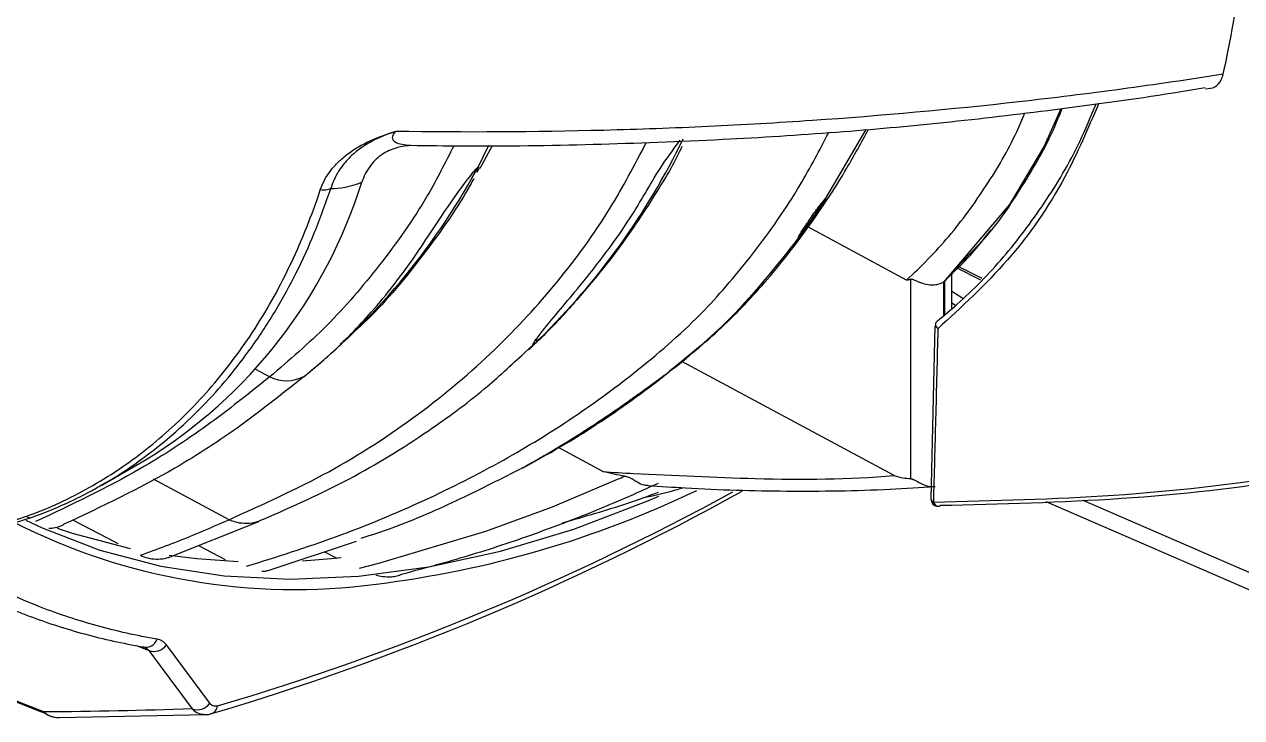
# Model space of a CAD drawing. Extents: x 9.3 to 87.2, y 1.1 to 68.8.
# Drawn here: x 60.612 to 63.181, y 1.259 to 2.722 of the extents above; entities that cross this region are included whole.
import ezdxf

# ---------------------------------------------------------------- set-up
doc = ezdxf.new("R2010")
doc.units = 0
doc.header["$MEASUREMENT"] = 0
doc.layers.add('OBJECT', color=7, linetype='CONTINUOUS')

msp = doc.modelspace()

# ---------------------------------------------------------------- linework, layer by layer
at = {"layer": 'OBJECT'}
for p, q in [((62.3881, 2.4999), (62.3024, 2.3535)), ((61.5917, 2.4659), (61.5694, 2.4194)), ((61.5741, 2.4182), (61.6005, 2.466)), ((61.5709, 2.4163), (61.567, 2.4088)), ((62.474, 2.1821), (62.2657, 2.2942)), ((62.6338, 2.1852), (62.5842, 2.2101)), ((62.4828, 1.7631), (62.4828, 2.184)), ((62.5694, 2.1214), (62.5694, 2.1958)), ((62.6308, 2.1822), (62.5811, 2.2071)), ((62.552, 2.1779), (62.5523, 2.1781)), ((62.5547, 2.1795), (62.5523, 2.1781)), ((62.5523, 2.1781), (62.5523, 2.1069)), ((62.5547, 2.1795), (62.555, 2.1796)), ((62.5547, 2.109), (62.5547, 2.1795)), ((62.5694, 2.1587), (62.593, 2.1436)), ((62.5775, 2.1283), (62.5694, 2.1335)), ((62.534, 2.0855), (62.5256, 1.7203)), ((61.7013, 2.0584), (61.7061, 2.063)), ((61.6678, 2.0288), (61.6869, 2.046)), ((61.6771, 2.0352), (61.6926, 2.0503)), ((62.4478, 1.7694), (62.0001, 2.0104)), ((61.1003, 1.994), (61.1301, 1.978)), ((61.8331, 1.7785), (61.7382, 1.8296)), ((60.7758, 1.7496), (60.8691, 1.8035)), ((61.0441, 1.6765), (60.8847, 1.7623)), ((62.7679, 1.7147), (63.7987, 1.2676)), ((62.8462, 1.7178), (63.7723, 1.3161)), ((60.625, 1.6793), (60.6161, 1.6829)), ((60.9166, 1.5965), (61.107, 1.673)), ((60.9797, 1.6218), (61.0362, 1.5924)), ((61.1285, 1.5701), (61.3129, 1.6311)), ((61.2456, 1.6088), (61.2719, 1.5952)), ((60.8489, 1.4113), (60.8747, 1.4004)), ((61.0037, 1.2891), (60.9121, 1.4122)), ((60.6865, 1.2588), (60.9957, 1.2655))]:
    msp.add_line(p, q, dxfattribs=at)
at = {"layer": 'OBJECT', "flags": 128}
for points in [[(62.7993, 2.5437), (62.7644, 2.4649), (62.6913, 2.3418), (62.552, 2.1779), (62.552, 2.1779), (62.552, 2.1779)], [(61.7061, 2.063), (61.7066, 2.0635), (61.7075, 2.0644)], [(61.3197, 1.5744), (61.3606, 1.5848), (61.5861, 1.652), (61.7268, 1.7036), (61.8643, 1.7617), (61.8643, 1.7617), (61.8643, 1.7617)], [(60.6152, 1.6758), (60.6498, 1.6595), (60.7717, 1.6125), (60.9, 1.5787), (61.0341, 1.5582), (61.1735, 1.5511), (61.3176, 1.5575), (61.4658, 1.5772), (61.6173, 1.6104), (61.7716, 1.6567), (61.9281, 1.716), (61.9513, 1.7258)], [(60.7138, 1.6759), (60.7868, 1.638), (60.8091, 1.6264)], [(60.8365, 1.6148), (60.7138, 1.647), (60.6818, 1.6577)], [(61.0633, 1.5879), (60.9762, 1.5936), (60.9176, 1.6006)], [(61.281, 1.5958), (61.2595, 1.5937), (61.1989, 1.5893)], [(60.8747, 1.4004), (60.8965, 1.371), (60.9662, 1.2772)]]:
    msp.add_lwpolyline(points, dxfattribs=at)
at = {"layer": 'OBJECT'}
for centre, radius, start, end in [((60.6398, 3.1384), 1.5134, 314.4545, 334.2132), ((60.62, 2.9439), 1.0847, 330.66, 331.0801), ((61.5489, 2.4414), 0.0334, 299.8993, 311.2896), ((60.2815, 3.1187), 1.4654, 308.9359, 331.1899), ((61.5469, 2.4449), 0.0374, 289.3254, 299.8901), ((60.3162, 2.7029), 1.0558, 301.5792, 342.6689), ((60.9742, 3.2051), 1.5778, 323.6774, 327.3344), ((60.3576, 3.448), 1.932, 313.4751, 313.9965), ((61.6821, 2.0888), 0.0353, 283.7591, 299.8608), ((61.6832, 2.0867), 0.0329, 299.9449, 313.9891), ((61.1655, 2.0501), 0.0803, 243.8537, 297.3008), ((61.204, 1.9768), 0.00256, 128.3723, 128.898), ((60.7642, 3.4929), 1.9296, 297.7893, 308.5477), ((59.4398, 6.577), 5.5362, 286.4214, 299.0369), ((59.4665, 6.5581), 5.4984, 286.4103, 298.7051), ((61.0921, 3.6964), 2.1716, 276.9543, 295.6215), ((62.5332, 1.721), 0.00766, 185.3036, 250.0911), ((62.5406, 1.7198), 0.015, 178.3422, 270.1567), ((62.5418, 1.7162), 0.0114, 192.2025, 264.2013), ((62.5405, 1.7132), 0.00837, 270.4263, 302.511), ((61.1827, 2.8394), 1.3101, 243.1038, 277.5553), ((60.869, 1.4316), 0.0243, 252.7072, 343.0584), ((60.8854, 1.4315), 0.033, 250.9841, 324.1306), ((60.977, 1.3084), 0.033, 251.0173, 324.1269), ((60.674, 1.2883), 0.0272, 220.073, 252.3771), ((60.6864, 1.3108), 0.052, 230.2668, 270.1034), ((60.6861, 1.3188), 0.06, 248.2054, 270.4201), ((61.0007, 1.2855), 0.0193, 282.314, 354.607)]:
    msp.add_arc(centre, radius, start, end, dxfattribs=at)
for points in [[(63.1424, 2.6163), (63.1584, 2.6876), (63.171, 2.7616), (63.1799, 2.8384)], [(61.259, 2.375), (61.2779, 2.3747), (61.2998, 2.3798), (61.3241, 2.3884)], [(60.6531, 1.2708), (60.3842, 1.3784), (60.1147, 1.4917), (59.8447, 1.6107)], [(60.9662, 1.2772), (60.8623, 1.2736), (60.7578, 1.2715), (60.6531, 1.2708)]]:
    msp.add_open_spline(points, degree=3, dxfattribs=at)
for points, knots in [([(63.1424, 2.6163), (63.0711, 2.6051), (62.9994, 2.5946), (62.8557, 2.5752), (62.7836, 2.5662), (62.5668, 2.5419), (62.4215, 2.5287), (62.2022, 2.5137), (62.1288, 2.5094), (61.9821, 2.5025), (61.9088, 2.4999), (61.6889, 2.4942), (61.5424, 2.4935), (61.3959, 2.4958)], [0, 0, 0, 0, 0.125, 0.125, 0.25, 0.25, 0.5, 0.5, 0.625, 0.625, 0.75, 0.75, 1, 1, 1, 1]), ([(63.105, 2.5854), (63.1121, 2.5861), (63.1259, 2.5875), (63.1376, 2.6008), (63.1411, 2.6122), (63.1424, 2.6163)], [0, 0, 0, 0, 0.400346, 0.783625, 1, 1, 1, 1]), ([(61.4272, 2.4664), (61.4638, 2.4659), (61.5922, 2.4641), (61.812, 2.4676), (62.0754, 2.4775), (62.322, 2.493), (62.556, 2.5139), (62.7926, 2.542), (62.9768, 2.5672), (63.0819, 2.5845), (63.1046, 2.5882)], [0, 0, 0, 0, 0.065015, 0.228153, 0.389522, 0.532322, 0.666633, 0.807533, 0.958437, 1, 1, 1, 1]), ([(62.5393, 2.0959), (62.5532, 2.1075), (62.6027, 2.1486), (62.6805, 2.2285), (62.7669, 2.3435), (62.8321, 2.4521), (62.8629, 2.5274), (62.8739, 2.5542)], [0, 0, 0, 0, 0.098387, 0.348822, 0.599257, 0.856955, 1, 1, 1, 1]), ([(62.8796, 2.555), (62.857, 2.5022), (62.8049, 2.3801), (62.6919, 2.2187), (62.5906, 2.1258), (62.54, 2.0794)], [0, 0, 0, 0, 0.2769015, 0.6391346, 1, 1, 1, 1]), ([(62.555, 2.1796), (62.555, 2.1796), (62.5826, 2.2147), (62.6479, 2.271), (62.7237, 2.387), (62.7764, 2.477), (62.7984, 2.5344), (62.8022, 2.5441)], [0, 0, 0, 0, 0.000004, 0.308585, 0.617166, 0.934712, 1, 1, 1, 1]), ([(62.474, 2.1821), (62.474, 2.1821), (62.5051, 2.2108), (62.5654, 2.2718), (62.642, 2.3778), (62.6948, 2.4659), (62.7179, 2.5213), (62.7234, 2.5346)], [0, 0, 0, 0, 0.000003, 0.306888, 0.615902, 0.907882, 1, 1, 1, 1]), ([(61.081, 1.5782), (61.1446, 1.5982), (61.2731, 1.6386), (61.4538, 1.7139), (61.6205, 1.7981), (61.7714, 1.8902), (61.9132, 1.9947), (62.0425, 2.1073), (62.1542, 2.2402), (62.2427, 2.3649), (62.2903, 2.456), (62.3098, 2.4933)], [0, 0, 0, 0, 0.127877, 0.257982, 0.378857, 0.490916, 0.602061, 0.720288, 0.820212, 0.926381, 1, 1, 1, 1]), ([(61.2367, 2.3723), (61.2415, 2.3867), (61.2489, 2.4004), (61.2636, 2.4196), (61.2691, 2.4257), (61.2813, 2.4375), (61.2879, 2.4431), (61.3089, 2.4588), (61.3245, 2.4679), (61.3588, 2.4836), (61.3772, 2.4901), (61.3959, 2.4958)], [0, 0, 0, 0, 0.25, 0.25, 0.375, 0.375, 0.5, 0.5, 0.75, 0.75, 1, 1, 1, 1]), ([(61.3959, 2.4958), (61.3771, 2.4901), (61.3595, 2.4827), (61.3283, 2.4654), (61.315, 2.4558), (61.2979, 2.4401), (61.2927, 2.4346), (61.2833, 2.4234), (61.2791, 2.4176), (61.2681, 2.4), (61.2627, 2.3878), (61.259, 2.375)], [0, 0, 0, 0, 0.25, 0.25, 0.5, 0.5, 0.625, 0.625, 0.75, 0.75, 1, 1, 1, 1]), ([(61.4276, 2.4659), (61.4212, 2.4662), (61.4151, 2.4668), (61.4039, 2.4689), (61.3987, 2.4705), (61.3912, 2.4753), (61.389, 2.4787), (61.3896, 2.4869), (61.3922, 2.4914), (61.3959, 2.4958)], [0, 0, 0, 0, 0.25, 0.25, 0.5, 0.5, 0.75, 0.75, 1, 1, 1, 1]), ([(61.9745, 1.9898), (61.9766, 1.9914), (61.9978, 2.0076), (62.0363, 2.0395), (62.107, 2.1023), (62.1895, 2.1908), (62.2744, 2.3023), (62.3428, 2.4064), (62.3786, 2.4724), (62.3938, 2.5004)], [0, 0, 0, 0, 0.011914, 0.124543, 0.236398, 0.453, 0.679757, 0.864173, 1, 1, 1, 1]), ([(61.0441, 1.6765), (61.1152, 1.7085), (61.255, 1.7714), (61.4419, 1.8929), (61.6031, 2.0279), (61.7374, 2.1738), (61.8446, 2.3196), (61.9003, 2.4254), (61.9253, 2.4729)], [0, 0, 0, 0, 0.1975456, 0.3883176, 0.5658548, 0.726375, 0.877173, 1, 1, 1, 1]), ([(61.6905, 2.0545), (61.6957, 2.0614), (61.7217, 2.0958), (61.7952, 2.1801), (61.8708, 2.2797), (61.9225, 2.3646), (61.952, 2.4169), (61.9815, 2.4572), (61.9962, 2.4772)], [0, 0, 0, 0, 0.0627587, 0.3135991, 0.6552939, 0.7707192, 0.8860508, 1, 1, 1, 1]), ([(61.5185, 2.4654), (61.5006, 2.4301), (61.4545, 2.3391), (61.3642, 2.2134), (61.2541, 2.0836), (61.1712, 2.013), (61.1301, 1.978)], [0, 0, 0, 0, 0.1778152, 0.4591101, 0.7315928, 1, 1, 1, 1]), ([(61.4276, 2.4659), (61.4158, 2.4652), (61.4046, 2.4634), (61.3886, 2.4582), (61.3834, 2.4561), (61.3736, 2.4512), (61.3689, 2.4483), (61.3557, 2.4387), (61.3478, 2.4308), (61.3341, 2.4118), (61.3284, 2.4008), (61.3241, 2.3884)], [0, 0, 0, 0, 0.25, 0.25, 0.375, 0.375, 0.5, 0.5, 0.75, 0.75, 1, 1, 1, 1]), ([(61.9998, 2.4639), (61.9998, 2.4639), (61.988, 2.4361), (61.9326, 2.3434), (61.8614, 2.2382), (61.7887, 2.1524), (61.7463, 2.1042), (61.7204, 2.0777), (61.7075, 2.0644)], [0, 0, 0, 0, 0.0002628, 0.220368, 0.6088463, 0.8039873, 0.9021395, 1, 1, 1, 1]), ([(61.5593, 2.4096), (61.5602, 2.4106), (61.5619, 2.4126), (61.5644, 2.4152), (61.5665, 2.4172), (61.5679, 2.4184), (61.5689, 2.4191), (61.5693, 2.4193), (61.5694, 2.4194)], [0, 0, 0, 0, 0.310389, 0.628913, 0.761248, 0.894698, 0.970341, 1, 1, 1, 1]), ([(61.5694, 2.4194), (61.5697, 2.4195), (61.5703, 2.4198), (61.571, 2.42), (61.5718, 2.4195), (61.5715, 2.418), (61.5711, 2.4166), (61.5709, 2.4163)], [0, 0, 0, 0, 0.074163, 0.16958, 0.336542, 0.837581, 1, 1, 1, 1]), ([(61.2024, 1.9788), (61.2025, 1.9788), (61.2026, 1.9788), (61.2027, 1.979), (61.203, 1.9792), (61.2038, 1.9798), (61.2057, 1.9814), (61.2098, 1.9847), (61.218, 1.9914), (61.235, 2.0056), (61.28, 2.0451), (61.3515, 2.1186), (61.4402, 2.2332), (61.5014, 2.3333), (61.5496, 2.3968), (61.5593, 2.4096)], [0, 0, 0, 0, 0.000262, 0.000524, 0.001048, 0.002095, 0.006286, 0.014668, 0.031432, 0.064959, 0.138785, 0.369256, 0.649154, 0.929435, 1, 1, 1, 1]), ([(61.5606, 2.3967), (61.5581, 2.392), (61.5325, 2.3429), (61.4546, 2.2334), (61.3615, 2.1192), (61.2981, 2.064), (61.2786, 2.0471)], [0, 0, 0, 0, 0.041303, 0.433908, 0.826048, 1, 1, 1, 1]), ([(60.3995, 1.6388), (60.4902, 1.6447), (60.578, 1.6657), (60.7053, 1.7198), (60.7471, 1.7418), (60.8078, 1.78), (60.8277, 1.7936), (60.8665, 1.8225), (60.8855, 1.8377), (60.9408, 1.8857), (60.9754, 1.9205), (61.0243, 1.9771), (61.0401, 1.9968), (61.0705, 2.0374), (61.0997, 2.0794), (61.1265, 2.1243), (61.1521, 2.1706), (61.1642, 2.1945), (61.1987, 2.2676), (61.219, 2.3188), (61.2367, 2.3723)], [0, 0, 0, 0, 0.25, 0.25, 0.375, 0.375, 0.4375, 0.4375, 0.5, 0.5, 0.625, 0.625, 0.6875, 0.6875, 0.75, 0.8125, 0.8125, 0.875, 0.875, 1, 1, 1, 1]), ([(60.7764, 1.7504), (60.7832, 1.7542), (60.8059, 1.767), (60.8409, 1.7904), (60.8831, 1.8212), (60.9322, 1.8613), (60.9864, 1.9125), (61.0424, 1.9748), (61.0948, 2.0427), (61.1429, 2.1164), (61.1871, 2.1975), (61.2262, 2.2826), (61.248, 2.344), (61.259, 2.375)], [0, 0, 0, 0, 0.031627, 0.104956, 0.166956, 0.23801, 0.35097, 0.454584, 0.556274, 0.670315, 0.777989, 0.887884, 1, 1, 1, 1]), ([(61.259, 2.375), (61.2562, 2.3733), (61.2526, 2.3722), (61.2448, 2.3712), (61.2406, 2.3715), (61.2367, 2.3723)], [0, 0, 0, 0, 0.5, 0.5, 1, 1, 1, 1]), ([(62.2454, 2.2705), (62.2453, 2.2705), (62.2452, 2.2704), (62.2451, 2.2704), (62.2449, 2.2705), (62.2453, 2.2719), (62.249, 2.2787), (62.2577, 2.2921), (62.2687, 2.3088), (62.2783, 2.3226), (62.2851, 2.3322), (62.29, 2.3388), (62.2934, 2.3433), (62.2959, 2.3464), (62.2977, 2.3486), (62.299, 2.3501), (62.2999, 2.3512), (62.3007, 2.352), (62.3013, 2.3526), (62.3018, 2.353), (62.3021, 2.3533), (62.3023, 2.3534), (62.3024, 2.3535)], [0, 0, 0, 0, 0.001356, 0.003124, 0.006403, 0.020434, 0.07584, 0.296521, 0.526308, 0.680607, 0.784301, 0.854058, 0.901049, 0.932764, 0.954227, 0.968808, 0.978774, 0.985651, 0.992508, 0.995405, 0.998332, 1, 1, 1, 1]), ([(62.3024, 2.3535), (62.3025, 2.3535), (62.3026, 2.3536), (62.3028, 2.3536), (62.3031, 2.3534), (62.3026, 2.3517), (62.298, 2.3428), (62.2883, 2.3278), (62.2764, 2.3104), (62.2674, 2.2978), (62.261, 2.2892), (62.2565, 2.2834), (62.2533, 2.2793), (62.2511, 2.2766), (62.2495, 2.2747), (62.2484, 2.2734), (62.2475, 2.2725), (62.2469, 2.2718), (62.2464, 2.2713), (62.246, 2.271), (62.2457, 2.2707), (62.2455, 2.2706), (62.2454, 2.2705), (62.2454, 2.2705)], [0, 0, 0, 0, 0.002022, 0.004559, 0.009359, 0.026708, 0.095535, 0.369717, 0.576053, 0.71465, 0.80773, 0.870257, 0.912291, 0.940584, 0.959667, 0.972579, 0.98136, 0.987374, 0.991542, 0.995972, 0.997746, 0.999219, 1, 1, 1, 1]), ([(62.5593, 2.1861), (62.5739, 2.1996), (62.6073, 2.2303), (62.6362, 2.2672), (62.6524, 2.2879)], [0, 0, 0, 0, 0.437415, 1, 1, 1, 1]), ([(62.2454, 2.2705), (62.1962, 2.2082), (62.1116, 2.1009), (62.0095, 2.0184), (61.9666, 1.9838)], [0, 0, 0, 0, 0.580628, 1, 1, 1, 1]), ([(62.4828, 2.184), (62.4815, 2.1834), (62.4794, 2.1825), (62.4767, 2.1819), (62.4751, 2.1817), (62.4743, 2.182), (62.474, 2.1821)], [0, 0, 0, 0, 0.489994, 0.764317, 0.916248, 1, 1, 1, 1]), ([(62.4828, 2.184), (62.4835, 2.1841), (62.485, 2.1845), (62.4881, 2.1835), (62.4951, 2.1802), (62.507, 2.1748), (62.5234, 2.1717), (62.5393, 2.1722), (62.5478, 2.176), (62.552, 2.1779)], [0, 0, 0, 0, 0.044777, 0.090385, 0.147987, 0.371181, 0.583864, 0.791847, 1, 1, 1, 1]), ([(62.5393, 2.0959), (62.5383, 2.0952), (62.5363, 2.0937), (62.535, 2.0904), (62.5352, 2.0866), (62.5369, 2.0828), (62.5389, 2.0805), (62.54, 2.0794), (62.54, 2.0794)], [0, 0, 0, 0, 0.195976, 0.391807, 0.59221, 0.803669, 0.992146, 1, 1, 1, 1]), ([(61.7029, 2.06), (61.7025, 2.0596), (61.7009, 2.0579), (61.6981, 2.0554), (61.695, 2.0525), (61.6925, 2.0503), (61.6906, 2.0486), (61.689, 2.0474), (61.688, 2.0466), (61.6873, 2.0462), (61.687, 2.046), (61.6869, 2.046)], [0, 0, 0, 0, 0.086459, 0.373311, 0.569319, 0.704617, 0.836238, 0.900821, 0.950474, 0.985513, 1, 1, 1, 1]), ([(62.54, 2.0794), (62.5385, 2.0159), (62.5356, 1.8942), (62.5322, 1.7721), (62.5306, 1.7138)], [0, 0, 0, 0, 0.5216592, 1, 1, 1, 1]), ([(61.6869, 2.046), (61.6867, 2.0459), (61.6862, 2.0456), (61.6856, 2.0456), (61.6854, 2.0467), (61.6875, 2.05), (61.6896, 2.0532), (61.6905, 2.0545)], [0, 0, 0, 0, 0.032723, 0.076597, 0.191829, 0.659607, 1, 1, 1, 1]), ([(61.1166, 1.6773), (61.1779, 1.7045), (61.2988, 1.7581), (61.4525, 1.8532), (61.5754, 1.9429), (61.6398, 2.0028), (61.6678, 2.0288)], [0, 0, 0, 0, 0.305742, 0.60372, 0.827632, 1, 1, 1, 1]), ([(61.2024, 1.9787), (61.1586, 1.9437), (61.0711, 1.8737), (60.9044, 1.7652), (60.7748, 1.704), (60.6956, 1.6667)], [0, 0, 0, 0, 0.280082, 0.560024, 1, 1, 1, 1]), ([(61.2024, 1.9788), (61.2024, 1.9787), (61.2024, 1.9787), (61.2024, 1.9787), (61.2024, 1.9787)], [0, 0, 0, 0, 0.559654, 1, 1, 1, 1]), ([(61.6638, 1.7859), (61.6637, 1.7859), (61.6636, 1.7858), (61.6634, 1.7857), (61.6634, 1.7856), (61.6645, 1.7862), (61.6719, 1.7904), (61.7073, 1.8105), (61.7757, 1.8511), (61.8465, 1.8978), (61.8951, 1.9321), (61.9173, 1.9481), (61.9324, 1.9591), (61.9428, 1.9667), (61.9499, 1.9719), (61.9548, 1.9755), (61.9583, 1.978), (61.9607, 1.9798), (61.9624, 1.981), (61.9636, 1.9818), (61.9645, 1.9824), (61.9652, 1.9829), (61.9658, 1.9833), (61.9662, 1.9836), (61.9665, 1.9837), (61.9666, 1.9838), (61.9666, 1.9838)], [0, 0, 0, 0, 0.000522, 0.001189, 0.002443, 0.006958, 0.024865, 0.096172, 0.38105, 0.68937, 0.791599, 0.860055, 0.905918, 0.936664, 0.957292, 0.971146, 0.980464, 0.986744, 0.99099, 0.993874, 0.995846, 0.997211, 0.998641, 0.999215, 0.999698, 1, 1, 1, 1]), ([(61.9034, 1.9363), (61.9075, 1.9391), (61.9321, 1.9562), (61.9552, 1.9745), (61.9745, 1.9898)], [0, 0, 0, 0, 0.163443, 1, 1, 1, 1]), ([(61.9666, 1.9838), (61.9667, 1.9839), (61.9668, 1.9839), (61.967, 1.984), (61.9671, 1.984), (61.966, 1.983), (61.9591, 1.9774), (61.947, 1.9678), (61.9351, 1.9594), (61.9303, 1.956)], [0, 0, 0, 0, 0.002952, 0.006735, 0.013834, 0.045067, 0.168377, 0.659516, 1, 1, 1, 1]), ([(61.1301, 1.978), (61.0863, 1.9429), (60.9987, 1.8728), (60.836, 1.7668), (60.7108, 1.7077), (60.636, 1.6724)], [0, 0, 0, 0, 0.287258, 0.574372, 1, 1, 1, 1]), ([(62.5306, 1.7138), (62.6584, 1.7168), (62.9144, 1.723), (63.2837, 1.7644), (63.5171, 1.8161), (63.6341, 1.842)], [0, 0, 0, 0, 0.332103, 0.6652851, 1, 1, 1, 1]), ([(63.6442, 1.8335), (63.529, 1.808), (63.2976, 1.7568), (62.9298, 1.7155), (62.6734, 1.7093), (62.545, 1.7061)], [0, 0, 0, 0, 0.3309057, 0.6649105, 1, 1, 1, 1]), ([(61.6638, 1.7859), (61.6201, 1.7636), (61.5301, 1.7176), (61.4163, 1.6676), (61.3445, 1.6439), (61.3226, 1.6367)], [0, 0, 0, 0, 0.396527, 0.816941, 1, 1, 1, 1]), ([(61.879, 1.7684), (61.8715, 1.7695), (61.8565, 1.7717), (61.8409, 1.7762), (61.8331, 1.7785)], [0, 0, 0, 0, 0.498859, 1, 1, 1, 1]), ([(61.8331, 1.7785), (61.8331, 1.7785), (61.8549, 1.776), (61.9621, 1.7712), (62.1697, 1.7603), (62.3524, 1.7615), (62.4478, 1.7694), (62.4478, 1.7694)], [0, 0, 0, 0, 0.000002, 0.103462, 0.517378, 0.999998, 1, 1, 1, 1]), ([(60.4192, 1.6392), (60.4696, 1.6453), (60.5684, 1.6574), (60.6776, 1.699), (60.7457, 1.7325), (60.7679, 1.7455), (60.7764, 1.7504)], [0, 0, 0, 0, 0.408657, 0.801933, 0.924744, 1, 1, 1, 1]), ([(61.9498, 1.7531), (61.9322, 1.7451), (61.8444, 1.705), (61.7083, 1.6515), (61.5443, 1.5974), (61.4521, 1.5727), (61.4081, 1.5609)], [0, 0, 0, 0, 0.101586, 0.508022, 0.765103, 1, 1, 1, 1]), ([(61.8643, 1.7617), (61.8643, 1.7617), (61.8693, 1.7637), (61.8742, 1.7661), (61.879, 1.7684)], [0, 0, 0, 0, 0.000082, 1, 1, 1, 1]), ([(61.879, 1.7684), (61.8798, 1.7683), (61.8831, 1.7677), (61.889, 1.766), (61.8974, 1.7613), (61.9075, 1.7549), (61.918, 1.7494), (61.9258, 1.7491), (61.9287, 1.749)], [0, 0, 0, 0, 0.057251, 0.240465, 0.398368, 0.554607, 0.836, 1, 1, 1, 1]), ([(61.9287, 1.7489), (61.955, 1.747), (62.0529, 1.7401), (62.2243, 1.7355), (62.3999, 1.7378), (62.5029, 1.7446), (62.5346, 1.7466)], [0, 0, 0, 0, 0.128047, 0.475954, 0.838692, 1, 1, 1, 1]), ([(62.4478, 1.7694), (62.454, 1.7677), (62.466, 1.7643), (62.4773, 1.7635), (62.4828, 1.7631)], [0, 0, 0, 0, 0.513569, 1, 1, 1, 1]), ([(62.4828, 1.7631), (62.4832, 1.763), (62.4846, 1.7629), (62.4881, 1.7616), (62.4963, 1.7571), (62.5084, 1.7507), (62.5229, 1.7461), (62.5312, 1.7464), (62.5346, 1.7465)], [0, 0, 0, 0, 0.024687, 0.111884, 0.222354, 0.534379, 0.810725, 1, 1, 1, 1]), ([(61.7481, 1.6702), (61.7944, 1.6833), (61.8628, 1.7025), (61.9292, 1.7267), (61.9506, 1.7345)], [0, 0, 0, 0, 0.67721, 1, 1, 1, 1]), ([(61.9168, 1.7225), (61.9403, 1.7276), (61.9692, 1.7339), (61.9971, 1.7424), (62.0024, 1.744)], [0, 0, 0, 0, 0.810499, 1, 1, 1, 1]), ([(60.8573, 1.6013), (60.8927, 1.6144), (60.9558, 1.6378), (61.0171, 1.6647), (61.0441, 1.6765)], [0, 0, 0, 0, 0.559723, 1, 1, 1, 1]), ([(61.1164, 1.6772), (61.1107, 1.6747), (61.0988, 1.6693), (61.0771, 1.6678), (61.0579, 1.6705), (61.0486, 1.6745), (61.0441, 1.6765)], [0, 0, 0, 0, 0.270415, 0.561725, 0.788827, 1, 1, 1, 1]), ([(61.1165, 1.6773), (61.1165, 1.6773), (61.1164, 1.6773), (61.1164, 1.6773), (61.1164, 1.6772)], [0, 0, 0, 0, 0.558241, 1, 1, 1, 1]), ([(61.1165, 1.6773), (61.1165, 1.6773), (61.1165, 1.6773), (61.1166, 1.6773), (61.1166, 1.6773)], [0, 0, 0, 0, 0.559885, 1, 1, 1, 1]), ([(60.6638, 1.6584), (60.667, 1.6585), (60.676, 1.6589), (60.687, 1.6622), (60.6935, 1.6656), (60.6956, 1.6667)], [0, 0, 0, 0, 0.266221, 0.758927, 1, 1, 1, 1]), ([(59.8451, 1.6091), (59.9659, 1.5565), (60.2376, 1.4381), (60.5094, 1.3254), (60.659, 1.2669), (60.6594, 1.2667)], [0, 0, 0, 0, 0.444042, 0.998524, 1, 1, 1, 1]), ([(60.8923, 1.4245), (60.8494, 1.4318), (60.8074, 1.4412), (60.7251, 1.4638), (60.685, 1.477), (60.5677, 1.5225), (60.4936, 1.5605), (60.4237, 1.6062)], [0, 0, 0, 0, 0.25, 0.25, 0.5, 0.5, 1, 1, 1, 1]), ([(60.8573, 1.6013), (60.8622, 1.5992), (60.8719, 1.5951), (60.89, 1.593), (60.9062, 1.5937), (60.9148, 1.5965), (60.9181, 1.5975)], [0, 0, 0, 0, 0.277907, 0.555526, 0.829218, 1, 1, 1, 1]), ([(60.4054, 1.5815), (60.4738, 1.5382), (60.5461, 1.5021), (60.6604, 1.4588), (60.6994, 1.4461), (60.7794, 1.4245), (60.8202, 1.4155), (60.8618, 1.4084)], [0, 0, 0, 0, 0.5, 0.5, 0.75, 0.75, 1, 1, 1, 1]), ([(61.1134, 1.5676), (61.116, 1.5676), (61.1214, 1.5677), (61.1261, 1.5693), (61.1285, 1.5702)], [0, 0, 0, 0, 0.4825988, 1, 1, 1, 1]), ([(61.4081, 1.5609), (61.405, 1.5595), (61.3987, 1.5566), (61.3844, 1.555), (61.3691, 1.5554), (61.359, 1.5581), (61.3546, 1.5592)], [0, 0, 0, 0, 0.208469, 0.41525, 0.744285, 1, 1, 1, 1]), ([(60.9121, 1.4122), (60.9096, 1.4156), (60.9067, 1.4183), (60.9, 1.4224), (60.8963, 1.4238), (60.8923, 1.4245)], [0, 0, 0, 0, 0.5, 0.5, 1, 1, 1, 1]), ([(60.8618, 1.4084), (60.8645, 1.4079), (60.8669, 1.407), (60.8712, 1.4043), (60.8731, 1.4025), (60.8747, 1.4004)], [0, 0, 0, 0, 0.5, 0.5, 1, 1, 1, 1]), ([(61.0199, 1.2837), (61.0165, 1.2827), (61.0133, 1.2828), (61.0078, 1.2848), (61.0055, 1.2866), (61.0037, 1.2891)], [0, 0, 0, 0, 0.5, 0.5, 1, 1, 1, 1]), ([(60.9662, 1.2772), (60.9672, 1.2763), (60.9722, 1.2716), (60.9818, 1.266), (60.9915, 1.2657), (60.9957, 1.2656)], [0, 0, 0, 0, 0.12, 0.623847, 1, 1, 1, 1]), ([(60.9957, 1.2656), (60.9963, 1.2655), (60.9993, 1.2651), (61.0024, 1.266), (61.0048, 1.2666)], [0, 0, 0, 0, 0.2214182, 1, 1, 1, 1])]:
    msp.add_open_spline(points, degree=3, knots=knots, dxfattribs=at)

doc.saveas('drawing.dxf')
